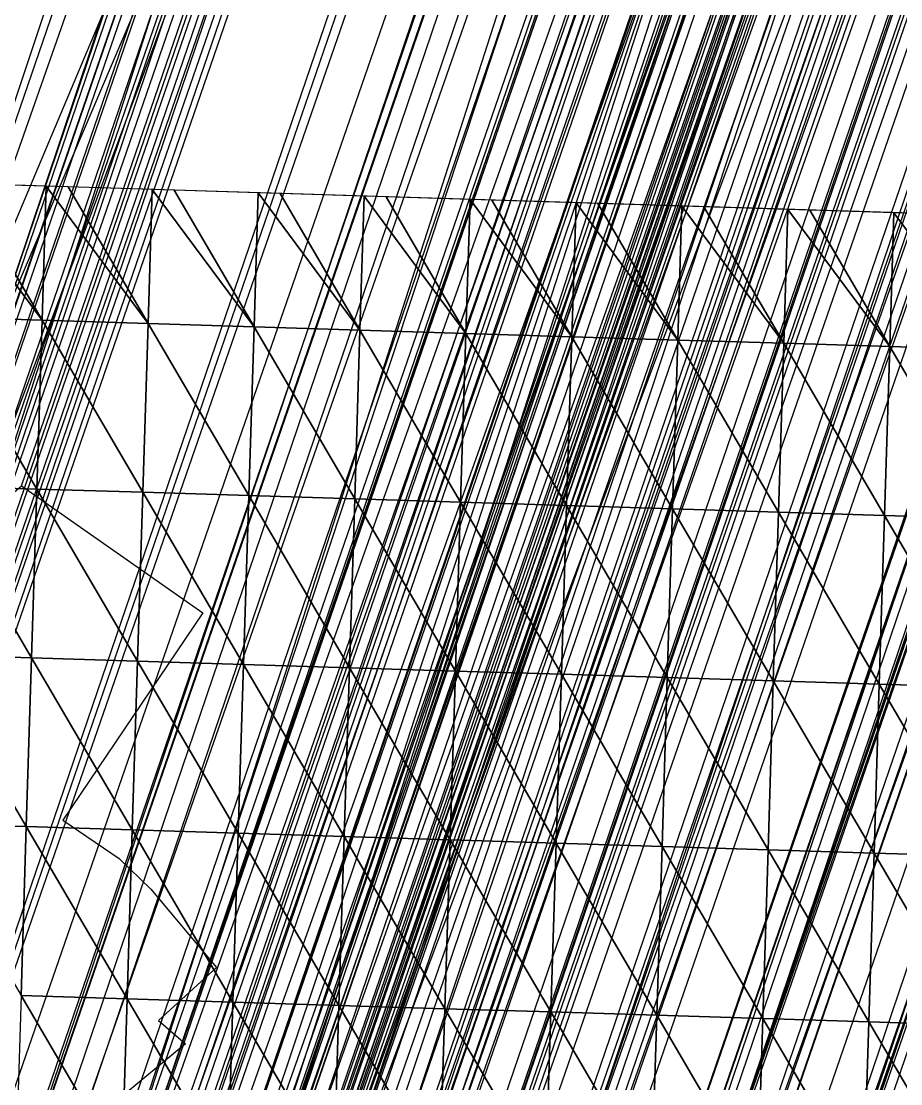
# Model space of a CAD drawing. Extents: x -1515 to 3065, y -1614 to 5536.
# Drawn here: x 91.9 to 489.8, y 596.2 to 1076.8 of the extents above; entities that cross this region are included whole.
import ezdxf

# ---------------------------------------------------------------- set-up
doc = ezdxf.new("R2010")
doc.units = 0
doc.header["$MEASUREMENT"] = 0
doc.layers.get('0').update_dxf_attribs({"linetype": 'CONTINUOUS'})
for name, color, linetype in [('0710400000', 7, 'CONTINUOUS'), ('_______________', 7, 'CONTINUOUS'), ('GOOGLE_EARTH_SNAPSHOT', 72, 'CONTINUOUS'), ('GOOGLE_EARTH_TERRAIN', 142, 'CONTINUOUS')]:
    doc.layers.add(name, color=color, linetype=linetype)

# ---------------------------------------------------------------- blocks, each defined once
blk = doc.blocks.new('GOOGLE_EARTH_TERRAIN')
at = {"color": 8}
mesh = blk.add_polyface(dxfattribs=at)
corners = [(101.29, 941.56, -3.96), (55.23, 1003.62, -4.96), (53.35, 943.06, -4.96)]
mesh.append_faces([[corners[k] for k in face] for face in [(0, 1, 2)]], dxfattribs={"color": 8})
mesh = blk.add_polyface(dxfattribs=at)
corners = [(101.29, 941.56, -3.96), (65.14, 1003.31, -4.75), (55.23, 1003.62, -4.96)]
mesh.append_faces([[corners[k] for k in face] for face in [(0, 1, 2)]], dxfattribs={"color": 8})
mesh = blk.add_polyface(dxfattribs=at)
corners = [(103.18, 1002.13, -5.54), (65.14, 1003.31, -4.75), (101.29, 941.56, -3.96)]
mesh.append_faces([[corners[k] for k in face] for face in [(0, 1, 2)]], dxfattribs={"color": 8})
mesh = blk.add_polyface(dxfattribs=at)
corners = [(149.23, 940.07, -4.96), (103.18, 1002.13, -5.54), (101.29, 941.56, -3.96)]
mesh.append_faces([[corners[k] for k in face] for face in [(0, 1, 2)]], dxfattribs={"color": 8})
mesh = blk.add_polyface(dxfattribs=at)
corners = [(149.23, 940.07, -4.96), (113.09, 1001.82, -5.75), (103.18, 1002.13, -5.54)]
mesh.append_faces([[corners[k] for k in face] for face in [(0, 1, 2)]], dxfattribs={"color": 8})
mesh = blk.add_polyface(dxfattribs=at)
corners = [(151.12, 1000.64, -5.75), (113.09, 1001.82, -5.75), (149.23, 940.07, -4.96)]
mesh.append_faces([[corners[k] for k in face] for face in [(0, 1, 2)]], dxfattribs={"color": 8})
mesh = blk.add_polyface(dxfattribs=at)
corners = [(197.18, 938.58, -4.96), (151.12, 1000.64, -5.75), (149.23, 940.07, -4.96)]
mesh.append_faces([[corners[k] for k in face] for face in [(0, 1, 2)]], dxfattribs={"color": 8})
mesh = blk.add_polyface(dxfattribs=at)
corners = [(197.18, 938.58, -4.96), (161.03, 1000.33, -5.75), (151.12, 1000.64, -5.75)]
mesh.append_faces([[corners[k] for k in face] for face in [(0, 1, 2)]], dxfattribs={"color": 8})
mesh = blk.add_polyface(dxfattribs=at)
corners = [(199.06, 999.14, -6.54), (161.03, 1000.33, -5.75), (197.18, 938.58, -4.96)]
mesh.append_faces([[corners[k] for k in face] for face in [(0, 1, 2)]], dxfattribs={"color": 8})
mesh = blk.add_polyface(dxfattribs=at)
corners = [(245.12, 937.08, -5.96), (199.06, 999.14, -6.54), (197.18, 938.58, -4.96)]
mesh.append_faces([[corners[k] for k in face] for face in [(0, 1, 2)]], dxfattribs={"color": 8})
mesh = blk.add_polyface(dxfattribs=at)
corners = [(245.12, 937.08, -5.96), (208.97, 998.84, -6.75), (199.06, 999.14, -6.54)]
mesh.append_faces([[corners[k] for k in face] for face in [(0, 1, 2)]], dxfattribs={"color": 8})
mesh = blk.add_polyface(dxfattribs=at)
corners = [(247, 997.65, -6.75), (208.97, 998.84, -6.75), (245.12, 937.08, -5.96)]
mesh.append_faces([[corners[k] for k in face] for face in [(0, 1, 2)]], dxfattribs={"color": 8})
mesh = blk.add_polyface(dxfattribs=at)
corners = [(293.06, 935.59, -5.96), (247, 997.65, -6.75), (245.12, 937.08, -5.96)]
mesh.append_faces([[corners[k] for k in face] for face in [(0, 1, 2)]], dxfattribs={"color": 8})
mesh = blk.add_polyface(dxfattribs=at)
corners = [(293.06, 935.59, -5.96), (256.91, 997.34, -6.75), (247, 997.65, -6.75)]
mesh.append_faces([[corners[k] for k in face] for face in [(0, 1, 2)]], dxfattribs={"color": 8})
mesh = blk.add_polyface(dxfattribs=at)
corners = [(294.95, 996.16, -5.96), (256.91, 997.34, -6.75), (293.06, 935.59, -5.96)]
mesh.append_faces([[corners[k] for k in face] for face in [(0, 1, 2)]], dxfattribs={"color": 8})
mesh = blk.add_polyface(dxfattribs=at)
corners = [(341.01, 934.1, -4.96), (294.95, 996.16, -5.96), (293.06, 935.59, -5.96)]
mesh.append_faces([[corners[k] for k in face] for face in [(0, 1, 2)]], dxfattribs={"color": 8})
mesh = blk.add_polyface(dxfattribs=at)
corners = [(341.01, 934.1, -4.96), (304.86, 995.85, -5.75), (294.95, 996.16, -5.96)]
mesh.append_faces([[corners[k] for k in face] for face in [(0, 1, 2)]], dxfattribs={"color": 8})
mesh = blk.add_polyface(dxfattribs=at)
corners = [(342.89, 994.67, -5.75), (304.86, 995.85, -5.75), (341.01, 934.1, -4.96)]
mesh.append_faces([[corners[k] for k in face] for face in [(0, 1, 2)]], dxfattribs={"color": 8})
mesh = blk.add_polyface(dxfattribs=at)
corners = [(388.95, 932.61, -4.96), (342.89, 994.67, -5.75), (341.01, 934.1, -4.96)]
mesh.append_faces([[corners[k] for k in face] for face in [(0, 1, 2)]], dxfattribs={"color": 8})
mesh = blk.add_polyface(dxfattribs=at)
corners = [(388.95, 932.61, -4.96), (352.8, 994.36, -5.75), (342.89, 994.67, -5.75)]
mesh.append_faces([[corners[k] for k in face] for face in [(0, 1, 2)]], dxfattribs={"color": 8})
mesh = blk.add_polyface(dxfattribs=at)
corners = [(390.83, 993.18, -5.75), (352.8, 994.36, -5.75), (388.95, 932.61, -4.96)]
mesh.append_faces([[corners[k] for k in face] for face in [(0, 1, 2)]], dxfattribs={"color": 8})
mesh = blk.add_polyface(dxfattribs=at)
corners = [(436.89, 931.12, -5.96), (390.83, 993.18, -5.75), (388.95, 932.61, -4.96)]
mesh.append_faces([[corners[k] for k in face] for face in [(0, 1, 2)]], dxfattribs={"color": 8})
mesh = blk.add_polyface(dxfattribs=at)
corners = [(436.89, 931.12, -5.96), (400.74, 992.87, -5.96), (390.83, 993.18, -5.75)]
mesh.append_faces([[corners[k] for k in face] for face in [(0, 1, 2)]], dxfattribs={"color": 8})
mesh = blk.add_polyface(dxfattribs=at)
corners = [(438.77, 991.69, -5.96), (400.74, 992.87, -5.96), (436.89, 931.12, -5.96)]
mesh.append_faces([[corners[k] for k in face] for face in [(0, 1, 2)]], dxfattribs={"color": 8})
mesh = blk.add_polyface(dxfattribs=at)
corners = [(484.84, 929.63, -5.96), (438.77, 991.69, -5.96), (436.89, 931.12, -5.96)]
mesh.append_faces([[corners[k] for k in face] for face in [(0, 1, 2)]], dxfattribs={"color": 8})
mesh = blk.add_polyface(dxfattribs=at)
corners = [(484.84, 929.63, -5.96), (448.68, 991.38, -5.96), (438.77, 991.69, -5.96)]
mesh.append_faces([[corners[k] for k in face] for face in [(0, 1, 2)]], dxfattribs={"color": 8})
mesh = blk.add_polyface(dxfattribs=at)
corners = [(486.72, 990.2, -5.96), (448.68, 991.38, -5.96), (484.84, 929.63, -5.96)]
mesh.append_faces([[corners[k] for k in face] for face in [(0, 1, 2)]], dxfattribs={"color": 8})
mesh = blk.add_polyface(dxfattribs=at)
corners = [(532.78, 928.14, -5.96), (486.72, 990.2, -5.96), (484.84, 929.63, -5.96)]
mesh.append_faces([[corners[k] for k in face] for face in [(0, 1, 2)]], dxfattribs={"color": 8})
mesh = blk.add_polyface(dxfattribs=at)
corners = [(532.78, 928.14, -5.96), (496.63, 989.89, -5.96), (486.72, 990.2, -5.96)]
mesh.append_faces([[corners[k] for k in face] for face in [(0, 1, 2)]], dxfattribs={"color": 8})
mesh = blk.add_polyface(dxfattribs=at)
corners = [(98.91, 865.21, -3.96), (53.35, 943.06, -4.96), (50.97, 866.71, -5.96)]
mesh.append_faces([[corners[k] for k in face] for face in [(0, 1, 2)]], dxfattribs={"color": 8})
mesh = blk.add_polyface(dxfattribs=at)
corners = [(101.29, 941.56, -3.96), (53.35, 943.06, -4.96), (98.91, 865.21, -3.96)]
mesh.append_faces([[corners[k] for k in face] for face in [(0, 1, 2)]], dxfattribs={"color": 8})
mesh = blk.add_polyface(dxfattribs=at)
corners = [(146.86, 863.72, -3.96), (101.29, 941.56, -3.96), (98.91, 865.21, -3.96)]
mesh.append_faces([[corners[k] for k in face] for face in [(0, 1, 2)]], dxfattribs={"color": 8})
mesh = blk.add_polyface(dxfattribs=at)
corners = [(149.23, 940.07, -4.96), (101.29, 941.56, -3.96), (146.86, 863.72, -3.96)]
mesh.append_faces([[corners[k] for k in face] for face in [(0, 1, 2)]], dxfattribs={"color": 8})
mesh = blk.add_polyface(dxfattribs=at)
corners = [(194.8, 862.23, -3.96), (149.23, 940.07, -4.96), (146.86, 863.72, -3.96)]
mesh.append_faces([[corners[k] for k in face] for face in [(0, 1, 2)]], dxfattribs={"color": 8})
mesh = blk.add_polyface(dxfattribs=at)
corners = [(197.18, 938.58, -4.96), (149.23, 940.07, -4.96), (194.8, 862.23, -3.96)]
mesh.append_faces([[corners[k] for k in face] for face in [(0, 1, 2)]], dxfattribs={"color": 8})
mesh = blk.add_polyface(dxfattribs=at)
corners = [(242.74, 860.74, -4.96), (197.18, 938.58, -4.96), (194.8, 862.23, -3.96)]
mesh.append_faces([[corners[k] for k in face] for face in [(0, 1, 2)]], dxfattribs={"color": 8})
mesh = blk.add_polyface(dxfattribs=at)
corners = [(245.12, 937.08, -5.96), (197.18, 938.58, -4.96), (242.74, 860.74, -4.96)]
mesh.append_faces([[corners[k] for k in face] for face in [(0, 1, 2)]], dxfattribs={"color": 8})
mesh = blk.add_polyface(dxfattribs=at)
corners = [(290.69, 859.24, -4.96), (245.12, 937.08, -5.96), (242.74, 860.74, -4.96)]
mesh.append_faces([[corners[k] for k in face] for face in [(0, 1, 2)]], dxfattribs={"color": 8})
mesh = blk.add_polyface(dxfattribs=at)
corners = [(293.06, 935.59, -5.96), (245.12, 937.08, -5.96), (290.69, 859.24, -4.96)]
mesh.append_faces([[corners[k] for k in face] for face in [(0, 1, 2)]], dxfattribs={"color": 8})
mesh = blk.add_polyface(dxfattribs=at)
corners = [(338.63, 857.75, -5.96), (293.06, 935.59, -5.96), (290.69, 859.24, -4.96)]
mesh.append_faces([[corners[k] for k in face] for face in [(0, 1, 2)]], dxfattribs={"color": 8})
mesh = blk.add_polyface(dxfattribs=at)
corners = [(341.01, 934.1, -4.96), (293.06, 935.59, -5.96), (338.63, 857.75, -5.96)]
mesh.append_faces([[corners[k] for k in face] for face in [(0, 1, 2)]], dxfattribs={"color": 8})
mesh = blk.add_polyface(dxfattribs=at)
corners = [(386.58, 856.26, -5.96), (341.01, 934.1, -4.96), (338.63, 857.75, -5.96)]
mesh.append_faces([[corners[k] for k in face] for face in [(0, 1, 2)]], dxfattribs={"color": 8})
mesh = blk.add_polyface(dxfattribs=at)
corners = [(388.95, 932.61, -4.96), (341.01, 934.1, -4.96), (386.58, 856.26, -5.96)]
mesh.append_faces([[corners[k] for k in face] for face in [(0, 1, 2)]], dxfattribs={"color": 8})
mesh = blk.add_polyface(dxfattribs=at)
corners = [(434.52, 854.77, -4.96), (388.95, 932.61, -4.96), (386.58, 856.26, -5.96)]
mesh.append_faces([[corners[k] for k in face] for face in [(0, 1, 2)]], dxfattribs={"color": 8})
mesh = blk.add_polyface(dxfattribs=at)
corners = [(436.89, 931.12, -5.96), (388.95, 932.61, -4.96), (434.52, 854.77, -4.96)]
mesh.append_faces([[corners[k] for k in face] for face in [(0, 1, 2)]], dxfattribs={"color": 8})
mesh = blk.add_polyface(dxfattribs=at)
corners = [(482.46, 853.28, -4.96), (436.89, 931.12, -5.96), (434.52, 854.77, -4.96)]
mesh.append_faces([[corners[k] for k in face] for face in [(0, 1, 2)]], dxfattribs={"color": 8})
mesh = blk.add_polyface(dxfattribs=at)
corners = [(484.84, 929.63, -5.96), (436.89, 931.12, -5.96), (482.46, 853.28, -4.96)]
mesh.append_faces([[corners[k] for k in face] for face in [(0, 1, 2)]], dxfattribs={"color": 8})
mesh = blk.add_polyface(dxfattribs=at)
corners = [(530.41, 851.79, -4.96), (484.84, 929.63, -5.96), (482.46, 853.28, -4.96)]
mesh.append_faces([[corners[k] for k in face] for face in [(0, 1, 2)]], dxfattribs={"color": 8})
mesh = blk.add_polyface(dxfattribs=at)
corners = [(532.78, 928.14, -5.96), (484.84, 929.63, -5.96), (530.41, 851.79, -4.96)]
mesh.append_faces([[corners[k] for k in face] for face in [(0, 1, 2)]], dxfattribs={"color": 8})
mesh = blk.add_polyface(dxfattribs=at)
corners = [(96.53, 788.87, -5.96), (50.97, 866.71, -5.96), (48.59, 790.36, -6.96)]
mesh.append_faces([[corners[k] for k in face] for face in [(0, 1, 2)]], dxfattribs={"color": 8})
mesh = blk.add_polyface(dxfattribs=at)
corners = [(98.91, 865.21, -3.96), (50.97, 866.71, -5.96), (96.53, 788.87, -5.96)]
mesh.append_faces([[corners[k] for k in face] for face in [(0, 1, 2)]], dxfattribs={"color": 8})
mesh = blk.add_polyface(dxfattribs=at)
corners = [(144.48, 787.37, -3.96), (98.91, 865.21, -3.96), (96.53, 788.87, -5.96)]
mesh.append_faces([[corners[k] for k in face] for face in [(0, 1, 2)]], dxfattribs={"color": 8})
mesh = blk.add_polyface(dxfattribs=at)
corners = [(146.86, 863.72, -3.96), (98.91, 865.21, -3.96), (144.48, 787.37, -3.96)]
mesh.append_faces([[corners[k] for k in face] for face in [(0, 1, 2)]], dxfattribs={"color": 8})
mesh = blk.add_polyface(dxfattribs=at)
corners = [(192.42, 785.88, -2.96), (146.86, 863.72, -3.96), (144.48, 787.37, -3.96)]
mesh.append_faces([[corners[k] for k in face] for face in [(0, 1, 2)]], dxfattribs={"color": 8})
mesh = blk.add_polyface(dxfattribs=at)
corners = [(194.8, 862.23, -3.96), (146.86, 863.72, -3.96), (192.42, 785.88, -2.96)]
mesh.append_faces([[corners[k] for k in face] for face in [(0, 1, 2)]], dxfattribs={"color": 8})
mesh = blk.add_polyface(dxfattribs=at)
corners = [(240.37, 784.39, -2.96), (194.8, 862.23, -3.96), (192.42, 785.88, -2.96)]
mesh.append_faces([[corners[k] for k in face] for face in [(0, 1, 2)]], dxfattribs={"color": 8})
mesh = blk.add_polyface(dxfattribs=at)
corners = [(242.74, 860.74, -4.96), (194.8, 862.23, -3.96), (240.37, 784.39, -2.96)]
mesh.append_faces([[corners[k] for k in face] for face in [(0, 1, 2)]], dxfattribs={"color": 8})
mesh = blk.add_polyface(dxfattribs=at)
corners = [(288.31, 782.9, -3.96), (242.74, 860.74, -4.96), (240.37, 784.39, -2.96)]
mesh.append_faces([[corners[k] for k in face] for face in [(0, 1, 2)]], dxfattribs={"color": 8})
mesh = blk.add_polyface(dxfattribs=at)
corners = [(290.69, 859.24, -4.96), (242.74, 860.74, -4.96), (288.31, 782.9, -3.96)]
mesh.append_faces([[corners[k] for k in face] for face in [(0, 1, 2)]], dxfattribs={"color": 8})
mesh = blk.add_polyface(dxfattribs=at)
corners = [(336.26, 781.41, -3.96), (290.69, 859.24, -4.96), (288.31, 782.9, -3.96)]
mesh.append_faces([[corners[k] for k in face] for face in [(0, 1, 2)]], dxfattribs={"color": 8})
mesh = blk.add_polyface(dxfattribs=at)
corners = [(338.63, 857.75, -5.96), (290.69, 859.24, -4.96), (336.26, 781.41, -3.96)]
mesh.append_faces([[corners[k] for k in face] for face in [(0, 1, 2)]], dxfattribs={"color": 8})
mesh = blk.add_polyface(dxfattribs=at)
corners = [(384.2, 779.92, -3.96), (338.63, 857.75, -5.96), (336.26, 781.41, -3.96)]
mesh.append_faces([[corners[k] for k in face] for face in [(0, 1, 2)]], dxfattribs={"color": 8})
mesh = blk.add_polyface(dxfattribs=at)
corners = [(386.58, 856.26, -5.96), (338.63, 857.75, -5.96), (384.2, 779.92, -3.96)]
mesh.append_faces([[corners[k] for k in face] for face in [(0, 1, 2)]], dxfattribs={"color": 8})
mesh = blk.add_polyface(dxfattribs=at)
corners = [(432.15, 778.42, -3.96), (386.58, 856.26, -5.96), (384.2, 779.92, -3.96)]
mesh.append_faces([[corners[k] for k in face] for face in [(0, 1, 2)]], dxfattribs={"color": 8})
mesh = blk.add_polyface(dxfattribs=at)
corners = [(434.52, 854.77, -4.96), (386.58, 856.26, -5.96), (432.15, 778.42, -3.96)]
mesh.append_faces([[corners[k] for k in face] for face in [(0, 1, 2)]], dxfattribs={"color": 8})
mesh = blk.add_polyface(dxfattribs=at)
corners = [(480.09, 776.93, -3.96), (434.52, 854.77, -4.96), (432.15, 778.42, -3.96)]
mesh.append_faces([[corners[k] for k in face] for face in [(0, 1, 2)]], dxfattribs={"color": 8})
mesh = blk.add_polyface(dxfattribs=at)
corners = [(482.46, 853.28, -4.96), (434.52, 854.77, -4.96), (480.09, 776.93, -3.96)]
mesh.append_faces([[corners[k] for k in face] for face in [(0, 1, 2)]], dxfattribs={"color": 8})
mesh = blk.add_polyface(dxfattribs=at)
corners = [(528.04, 775.45, -3.96), (482.46, 853.28, -4.96), (480.09, 776.93, -3.96)]
mesh.append_faces([[corners[k] for k in face] for face in [(0, 1, 2)]], dxfattribs={"color": 8})
mesh = blk.add_polyface(dxfattribs=at)
corners = [(530.41, 851.79, -4.96), (482.46, 853.28, -4.96), (528.04, 775.45, -3.96)]
mesh.append_faces([[corners[k] for k in face] for face in [(0, 1, 2)]], dxfattribs={"color": 8})
mesh = blk.add_polyface(dxfattribs=at)
corners = [(94.16, 712.52, -5.96), (48.59, 790.36, -6.96), (46.21, 714.01, -5.96)]
mesh.append_faces([[corners[k] for k in face] for face in [(0, 1, 2)]], dxfattribs={"color": 8})
mesh = blk.add_polyface(dxfattribs=at)
corners = [(96.53, 788.87, -5.96), (48.59, 790.36, -6.96), (94.16, 712.52, -5.96)]
mesh.append_faces([[corners[k] for k in face] for face in [(0, 1, 2)]], dxfattribs={"color": 8})
mesh = blk.add_polyface(dxfattribs=at)
corners = [(142.1, 711.03, -4.96), (96.53, 788.87, -5.96), (94.16, 712.52, -5.96)]
mesh.append_faces([[corners[k] for k in face] for face in [(0, 1, 2)]], dxfattribs={"color": 8})
mesh = blk.add_polyface(dxfattribs=at)
corners = [(144.48, 787.37, -3.96), (96.53, 788.87, -5.96), (142.1, 711.03, -4.96)]
mesh.append_faces([[corners[k] for k in face] for face in [(0, 1, 2)]], dxfattribs={"color": 8})
mesh = blk.add_polyface(dxfattribs=at)
corners = [(190.05, 709.53, -3.96), (144.48, 787.37, -3.96), (142.1, 711.03, -4.96)]
mesh.append_faces([[corners[k] for k in face] for face in [(0, 1, 2)]], dxfattribs={"color": 8})
mesh = blk.add_polyface(dxfattribs=at)
corners = [(192.42, 785.88, -2.96), (144.48, 787.37, -3.96), (190.05, 709.53, -3.96)]
mesh.append_faces([[corners[k] for k in face] for face in [(0, 1, 2)]], dxfattribs={"color": 8})
mesh = blk.add_polyface(dxfattribs=at)
corners = [(237.99, 708.04, -2.96), (192.42, 785.88, -2.96), (190.05, 709.53, -3.96)]
mesh.append_faces([[corners[k] for k in face] for face in [(0, 1, 2)]], dxfattribs={"color": 8})
mesh = blk.add_polyface(dxfattribs=at)
corners = [(240.37, 784.39, -2.96), (192.42, 785.88, -2.96), (237.99, 708.04, -2.96)]
mesh.append_faces([[corners[k] for k in face] for face in [(0, 1, 2)]], dxfattribs={"color": 8})
mesh = blk.add_polyface(dxfattribs=at)
corners = [(285.94, 706.55, -3.96), (240.37, 784.39, -2.96), (237.99, 708.04, -2.96)]
mesh.append_faces([[corners[k] for k in face] for face in [(0, 1, 2)]], dxfattribs={"color": 8})
mesh = blk.add_polyface(dxfattribs=at)
corners = [(288.31, 782.9, -3.96), (240.37, 784.39, -2.96), (285.94, 706.55, -3.96)]
mesh.append_faces([[corners[k] for k in face] for face in [(0, 1, 2)]], dxfattribs={"color": 8})
mesh = blk.add_polyface(dxfattribs=at)
corners = [(333.88, 705.06, -4.96), (288.31, 782.9, -3.96), (285.94, 706.55, -3.96)]
mesh.append_faces([[corners[k] for k in face] for face in [(0, 1, 2)]], dxfattribs={"color": 8})
mesh = blk.add_polyface(dxfattribs=at)
corners = [(336.26, 781.41, -3.96), (288.31, 782.9, -3.96), (333.88, 705.06, -4.96)]
mesh.append_faces([[corners[k] for k in face] for face in [(0, 1, 2)]], dxfattribs={"color": 8})
mesh = blk.add_polyface(dxfattribs=at)
corners = [(381.83, 703.57, -4.96), (336.26, 781.41, -3.96), (333.88, 705.06, -4.96)]
mesh.append_faces([[corners[k] for k in face] for face in [(0, 1, 2)]], dxfattribs={"color": 8})
mesh = blk.add_polyface(dxfattribs=at)
corners = [(384.2, 779.92, -3.96), (336.26, 781.41, -3.96), (381.83, 703.57, -4.96)]
mesh.append_faces([[corners[k] for k in face] for face in [(0, 1, 2)]], dxfattribs={"color": 8})
mesh = blk.add_polyface(dxfattribs=at)
corners = [(429.77, 702.08, -4.96), (384.2, 779.92, -3.96), (381.83, 703.57, -4.96)]
mesh.append_faces([[corners[k] for k in face] for face in [(0, 1, 2)]], dxfattribs={"color": 8})
mesh = blk.add_polyface(dxfattribs=at)
corners = [(432.15, 778.42, -3.96), (384.2, 779.92, -3.96), (429.77, 702.08, -4.96)]
mesh.append_faces([[corners[k] for k in face] for face in [(0, 1, 2)]], dxfattribs={"color": 8})
mesh = blk.add_polyface(dxfattribs=at)
corners = [(477.72, 700.59, -4.96), (432.15, 778.42, -3.96), (429.77, 702.08, -4.96)]
mesh.append_faces([[corners[k] for k in face] for face in [(0, 1, 2)]], dxfattribs={"color": 8})
mesh = blk.add_polyface(dxfattribs=at)
corners = [(480.09, 776.93, -3.96), (432.15, 778.42, -3.96), (477.72, 700.59, -4.96)]
mesh.append_faces([[corners[k] for k in face] for face in [(0, 1, 2)]], dxfattribs={"color": 8})
mesh = blk.add_polyface(dxfattribs=at)
corners = [(525.66, 699.1, -4.96), (480.09, 776.93, -3.96), (477.72, 700.59, -4.96)]
mesh.append_faces([[corners[k] for k in face] for face in [(0, 1, 2)]], dxfattribs={"color": 8})
mesh = blk.add_polyface(dxfattribs=at)
corners = [(528.04, 775.45, -3.96), (480.09, 776.93, -3.96), (525.66, 699.1, -4.96)]
mesh.append_faces([[corners[k] for k in face] for face in [(0, 1, 2)]], dxfattribs={"color": 8})
mesh = blk.add_polyface(dxfattribs=at)
corners = [(94.16, 712.52, -5.96), (46.21, 714.01, -5.96), (91.78, 636.17, -5.96)]
mesh.append_faces([[corners[k] for k in face] for face in [(0, 1, 2)]], dxfattribs={"color": 8})
mesh = blk.add_polyface(dxfattribs=at)
corners = [(139.72, 634.68, -4.96), (94.16, 712.52, -5.96), (91.78, 636.17, -5.96)]
mesh.append_faces([[corners[k] for k in face] for face in [(0, 1, 2)]], dxfattribs={"color": 8})
mesh = blk.add_polyface(dxfattribs=at)
corners = [(142.1, 711.03, -4.96), (94.16, 712.52, -5.96), (139.72, 634.68, -4.96)]
mesh.append_faces([[corners[k] for k in face] for face in [(0, 1, 2)]], dxfattribs={"color": 8})
mesh = blk.add_polyface(dxfattribs=at)
corners = [(187.67, 633.19, -3.96), (142.1, 711.03, -4.96), (139.72, 634.68, -4.96)]
mesh.append_faces([[corners[k] for k in face] for face in [(0, 1, 2)]], dxfattribs={"color": 8})
mesh = blk.add_polyface(dxfattribs=at)
corners = [(190.05, 709.53, -3.96), (142.1, 711.03, -4.96), (187.67, 633.19, -3.96)]
mesh.append_faces([[corners[k] for k in face] for face in [(0, 1, 2)]], dxfattribs={"color": 8})
mesh = blk.add_polyface(dxfattribs=at)
corners = [(235.62, 631.69, -3.96), (190.05, 709.53, -3.96), (187.67, 633.19, -3.96)]
mesh.append_faces([[corners[k] for k in face] for face in [(0, 1, 2)]], dxfattribs={"color": 8})
mesh = blk.add_polyface(dxfattribs=at)
corners = [(237.99, 708.04, -2.96), (190.05, 709.53, -3.96), (235.62, 631.69, -3.96)]
mesh.append_faces([[corners[k] for k in face] for face in [(0, 1, 2)]], dxfattribs={"color": 8})
mesh = blk.add_polyface(dxfattribs=at)
corners = [(283.56, 630.2, -3.96), (237.99, 708.04, -2.96), (235.62, 631.69, -3.96)]
mesh.append_faces([[corners[k] for k in face] for face in [(0, 1, 2)]], dxfattribs={"color": 8})
mesh = blk.add_polyface(dxfattribs=at)
corners = [(285.94, 706.55, -3.96), (237.99, 708.04, -2.96), (283.56, 630.2, -3.96)]
mesh.append_faces([[corners[k] for k in face] for face in [(0, 1, 2)]], dxfattribs={"color": 8})
mesh = blk.add_polyface(dxfattribs=at)
corners = [(331.51, 628.71, -4.96), (285.94, 706.55, -3.96), (283.56, 630.2, -3.96)]
mesh.append_faces([[corners[k] for k in face] for face in [(0, 1, 2)]], dxfattribs={"color": 8})
mesh = blk.add_polyface(dxfattribs=at)
corners = [(333.88, 705.06, -4.96), (285.94, 706.55, -3.96), (331.51, 628.71, -4.96)]
mesh.append_faces([[corners[k] for k in face] for face in [(0, 1, 2)]], dxfattribs={"color": 8})
mesh = blk.add_polyface(dxfattribs=at)
corners = [(379.45, 627.22, -4.96), (333.88, 705.06, -4.96), (331.51, 628.71, -4.96)]
mesh.append_faces([[corners[k] for k in face] for face in [(0, 1, 2)]], dxfattribs={"color": 8})
mesh = blk.add_polyface(dxfattribs=at)
corners = [(381.83, 703.57, -4.96), (333.88, 705.06, -4.96), (379.45, 627.22, -4.96)]
mesh.append_faces([[corners[k] for k in face] for face in [(0, 1, 2)]], dxfattribs={"color": 8})
mesh = blk.add_polyface(dxfattribs=at)
corners = [(427.4, 625.73, -4.96), (381.83, 703.57, -4.96), (379.45, 627.22, -4.96)]
mesh.append_faces([[corners[k] for k in face] for face in [(0, 1, 2)]], dxfattribs={"color": 8})
mesh = blk.add_polyface(dxfattribs=at)
corners = [(429.77, 702.08, -4.96), (381.83, 703.57, -4.96), (427.4, 625.73, -4.96)]
mesh.append_faces([[corners[k] for k in face] for face in [(0, 1, 2)]], dxfattribs={"color": 8})
mesh = blk.add_polyface(dxfattribs=at)
corners = [(475.35, 624.24, -4.96), (429.77, 702.08, -4.96), (427.4, 625.73, -4.96)]
mesh.append_faces([[corners[k] for k in face] for face in [(0, 1, 2)]], dxfattribs={"color": 8})
mesh = blk.add_polyface(dxfattribs=at)
corners = [(477.72, 700.59, -4.96), (429.77, 702.08, -4.96), (475.35, 624.24, -4.96)]
mesh.append_faces([[corners[k] for k in face] for face in [(0, 1, 2)]], dxfattribs={"color": 8})
mesh = blk.add_polyface(dxfattribs=at)
corners = [(523.29, 622.75, -4.96), (477.72, 700.59, -4.96), (475.35, 624.24, -4.96)]
mesh.append_faces([[corners[k] for k in face] for face in [(0, 1, 2)]], dxfattribs={"color": 8})
mesh = blk.add_polyface(dxfattribs=at)
corners = [(525.66, 699.1, -4.96), (477.72, 700.59, -4.96), (523.29, 622.75, -4.96)]
mesh.append_faces([[corners[k] for k in face] for face in [(0, 1, 2)]], dxfattribs={"color": 8})
mesh = blk.add_polyface(dxfattribs=at)
corners = [(137.35, 558.33, -4.96), (91.78, 636.17, -5.96), (89.4, 559.82, -4.96)]
mesh.append_faces([[corners[k] for k in face] for face in [(0, 1, 2)]], dxfattribs={"color": 8})
mesh = blk.add_polyface(dxfattribs=at)
corners = [(139.72, 634.68, -4.96), (91.78, 636.17, -5.96), (137.35, 558.33, -4.96)]
mesh.append_faces([[corners[k] for k in face] for face in [(0, 1, 2)]], dxfattribs={"color": 8})
mesh = blk.add_polyface(dxfattribs=at)
corners = [(185.29, 556.84, -3.96), (139.72, 634.68, -4.96), (137.35, 558.33, -4.96)]
mesh.append_faces([[corners[k] for k in face] for face in [(0, 1, 2)]], dxfattribs={"color": 8})
mesh = blk.add_polyface(dxfattribs=at)
corners = [(187.67, 633.19, -3.96), (139.72, 634.68, -4.96), (185.29, 556.84, -3.96)]
mesh.append_faces([[corners[k] for k in face] for face in [(0, 1, 2)]], dxfattribs={"color": 8})
mesh = blk.add_polyface(dxfattribs=at)
corners = [(233.24, 555.35, -3.96), (187.67, 633.19, -3.96), (185.29, 556.84, -3.96)]
mesh.append_faces([[corners[k] for k in face] for face in [(0, 1, 2)]], dxfattribs={"color": 8})
mesh = blk.add_polyface(dxfattribs=at)
corners = [(235.62, 631.69, -3.96), (187.67, 633.19, -3.96), (233.24, 555.35, -3.96)]
mesh.append_faces([[corners[k] for k in face] for face in [(0, 1, 2)]], dxfattribs={"color": 8})
mesh = blk.add_polyface(dxfattribs=at)
corners = [(281.19, 553.86, -3.96), (235.62, 631.69, -3.96), (233.24, 555.35, -3.96)]
mesh.append_faces([[corners[k] for k in face] for face in [(0, 1, 2)]], dxfattribs={"color": 8})
mesh = blk.add_polyface(dxfattribs=at)
corners = [(283.56, 630.2, -3.96), (235.62, 631.69, -3.96), (281.19, 553.86, -3.96)]
mesh.append_faces([[corners[k] for k in face] for face in [(0, 1, 2)]], dxfattribs={"color": 8})
mesh = blk.add_polyface(dxfattribs=at)
corners = [(329.13, 552.36, -3.96), (283.56, 630.2, -3.96), (281.19, 553.86, -3.96)]
mesh.append_faces([[corners[k] for k in face] for face in [(0, 1, 2)]], dxfattribs={"color": 8})
mesh = blk.add_polyface(dxfattribs=at)
corners = [(331.51, 628.71, -4.96), (283.56, 630.2, -3.96), (329.13, 552.36, -3.96)]
mesh.append_faces([[corners[k] for k in face] for face in [(0, 1, 2)]], dxfattribs={"color": 8})
mesh = blk.add_polyface(dxfattribs=at)
corners = [(377.08, 550.87, -3.96), (331.51, 628.71, -4.96), (329.13, 552.36, -3.96)]
mesh.append_faces([[corners[k] for k in face] for face in [(0, 1, 2)]], dxfattribs={"color": 8})
mesh = blk.add_polyface(dxfattribs=at)
corners = [(379.45, 627.22, -4.96), (331.51, 628.71, -4.96), (377.08, 550.87, -3.96)]
mesh.append_faces([[corners[k] for k in face] for face in [(0, 1, 2)]], dxfattribs={"color": 8})
mesh = blk.add_polyface(dxfattribs=at)
corners = [(425.03, 549.38, -3.96), (379.45, 627.22, -4.96), (377.08, 550.87, -3.96)]
mesh.append_faces([[corners[k] for k in face] for face in [(0, 1, 2)]], dxfattribs={"color": 8})
mesh = blk.add_polyface(dxfattribs=at)
corners = [(427.4, 625.73, -4.96), (379.45, 627.22, -4.96), (425.03, 549.38, -3.96)]
mesh.append_faces([[corners[k] for k in face] for face in [(0, 1, 2)]], dxfattribs={"color": 8})
mesh = blk.add_polyface(dxfattribs=at)
corners = [(472.97, 547.89, -3.96), (427.4, 625.73, -4.96), (425.03, 549.38, -3.96)]
mesh.append_faces([[corners[k] for k in face] for face in [(0, 1, 2)]], dxfattribs={"color": 8})
mesh = blk.add_polyface(dxfattribs=at)
corners = [(475.35, 624.24, -4.96), (427.4, 625.73, -4.96), (472.97, 547.89, -3.96)]
mesh.append_faces([[corners[k] for k in face] for face in [(0, 1, 2)]], dxfattribs={"color": 8})
mesh = blk.add_polyface(dxfattribs=at)
corners = [(520.92, 546.4, -4.96), (475.35, 624.24, -4.96), (472.97, 547.89, -3.96)]
mesh.append_faces([[corners[k] for k in face] for face in [(0, 1, 2)]], dxfattribs={"color": 8})
mesh = blk.add_polyface(dxfattribs=at)
corners = [(523.29, 622.75, -4.96), (475.35, 624.24, -4.96), (520.92, 546.4, -4.96)]
mesh.append_faces([[corners[k] for k in face] for face in [(0, 1, 2)]], dxfattribs={"color": 8})
blk = doc.blocks.new('GOOGLE_EARTH_SNAPSHOT')
at = {"color": 8}
mesh = blk.add_polyface(dxfattribs=at)
corners = [(970.04, -1029.46), (-975.53, 1035.84), (-1038.32, -966.89), (1032.05, 973.28)]
mesh.append_faces([[corners[k] for k in face] for face in [(0, 1, 2), (1, 0, 3)]], dxfattribs={"vtx0": -1, "color": 8})

msp = doc.modelspace()

# ---------------------------------------------------------------- linework, layer by layer
at = {"layer": '0710400000', "color": 5}
for p, q in [((91.94, 866.72), (1610.92, 5282.71)), ((1511.12, 5187.99), (42.47, 823.77)), ((1895.48, 4959.4), (398.26, 524.13)), ((1718.43, 4954.07), (228.4, 525.16)), ((1432.75, 4936.34), (-86.87, 520.14)), ((228.4, 525.16), (1751.02, 4939.5)), ((398.26, 524.13), (1919.1, 4938.44)), ((1901.32, 4931.76), (373.16, 508.29)), ((1905.23, 4934.14), (383.71, 516.9)), ((383.71, 516.9), (1901.32, 4931.76)), ((398.26, 524.13), (1905.23, 4934.14)), ((373.16, 508.29), (1890.91, 4921.79)), ((1938.64, 4922.85), (442.74, 485.28)), ((1889.08, 4918.08), (355.34, 456.89)), ((1459.92, 4907.09), (-85.68, 518.32)), ((-52.79, 484.74), (1459.92, 4907.09)), ((1496.91, 4895.16), (-37.01, 468.64)), ((442.74, 485.28), (1982.88, 4892.14)), ((1476.52, 4890.16), (-52.79, 484.74)), ((-37.01, 468.64), (1476.52, 4890.16)), ((-85.68, 518.32), (1370.3, 4872.62)), ((1697.48, 4806.26), (152.5, 319.98)), ((228.4, 525.16), (1697.48, 4806.26)), ((-133.78, 302.15), (1402.03, 4756.26)), ((1364.97, 4732.43), (-135.67, 297.85)), ((1727.02, 4726.02), (184.63, 310.21)), ((214.83, 310.4), (1727.02, 4726.02)), ((1789.29, 4689.14), (142.42, 292.72)), ((275.3, 300.16), (1789.29, 4689.14)), ((132.68, 266.39), (1715.5, 4674.43)), ((1644.33, 4662.58), (122.42, 239.93)), ((132.68, 266.39), (1644.33, 4662.58)), ((1640.69, 4654.32), (110.79, 213.56)), ((122.42, 239.93), (1640.69, 4654.32)), ((1657.34, 4628.41), (110.79, 213.56)), ((136.25, 156.62), (1657.34, 4628.41)), ((-135.67, 297.85), (1482.83, 4618.21)), ((1482.83, 4618.21), (6.71, 161.07)), ((1827.3, 4615.21), (271.91, 96.1)), ((1707.22, 4571.09), (136.25, 156.62)), ((183.13, 103.6), (1707.22, 4571.09)), ((65.09, 123.86), (1621.44, 4513.44)), ((182.91, 98.79), (1738.53, 4513.27)), ((271.91, 96.1), (1790.54, 4511.94)), ((6.23, 77.59), (1510.39, 4505.25)), ((1648.63, 4502.81), (131.63, 107.66)), ((182.91, 98.79), (1700.62, 4487.81)), ((1543.79, 4478.87), (6.23, 77.59)), ((0, 0), (1526.99, 4478.41)), ((1526.99, 4478.41), (7.9, 63.49)), ((1504.33, 4419.27), (0, 0)), ((1589.85, 4383.31), (67.76, -59.82)), ((1476.09, 4375.26), (-5.84, -45.47)), ((1622.98, 4351.02), (67.76, -59.82)), ((1510.26, 4339.59), (-9.98, -90.06)), ((-5.84, -45.47), (1510.26, 4339.59)), ((1471.54, 4331.68), (-9.98, -90.06)), ((-260.99, -95.52), (1258.9, 4320.03)), ((1260, 4319.52), (-247.51, -102.71)), ((1421.1, 4316.91), (-12.73, -110.97)), ((1251.12, 4312.38), (-260.99, -95.52)), ((-247.51, -102.71), (1276.33, 4308.6)), ((1276.33, 4308.6), (-241.54, -108.41)), ((1584.21, 4308.26), (67.76, -59.82)), ((-234.52, -114.77), (1292.24, 4291.68)), ((-110.98, -194.12), (1417.82, 4292.99)), ((1418.01, 4294.36), (-15.77, -133.96)), ((1583.36, 4292.07), (62.13, -157.9)), ((103.84, -157.17), (1665.62, 4284.71)), ((1517.77, 4262.98), (-18, -150.77)), ((1316.81, 4258.37), (-195.33, -167.45)), ((67.6, -157.35), (1587.25, 4258.68)), ((1587.25, 4258.68), (103.84, -157.17)), ((62.13, -157.9), (1574.47, 4257.4)), ((147.05, -198.31), (1692.37, 4240.73)), ((-179.47, -181), (1348.17, 4232.49)), ((1348.17, 4232.49), (-162.47, -185.5)), ((-162.47, -185.5), (1360.22, 4229.55)), ((1361.71, 4229.19), (-142.29, -189.15)), ((1521.33, 4231.99), (-21.68, -177.39)), ((62.13, -157.9), (1577.56, 4226.32)), ((1463.25, 4213.08), (-56.23, -202.8)), ((-41.39, -206.68), (1463.25, 4213.08)), ((1352.87, 4205.71), (-162.47, -185.5)), ((1734.73, 4200.58), (187.49, -241.91)), ((1507.53, 4194), (-28.25, -212.24)), ((-21.17, -289.53), (1507.53, 4194)), ((143.28, -201.92), (1622.19, 4175.66)), ((22.36, -310.73), (1570.38, 4161.94)), ((-238.83, -295.83), (1292.02, 4154.49)), ((-286.83, -287.99), (1213.97, 4149.98)), ((-344.67, -312.21), (1172.95, 4130.1)), ((1227.87, 4126.79), (-286.83, -287.99)), ((1493.61, 4127.13), (-60.06, -285.62)), ((-21.17, -289.53), (1493.61, 4127.13)), ((95.11, -356.04), (1644.82, 4122.88)), ((130.28, -295.6), (1644.82, 4122.88)), ((-312.34, -313.52), (1217.55, 4115.72)), ((-286.83, -287.99), (1233.32, 4113.52)), ((1292.84, 4118.07), (-238.83, -295.83)), ((-188.95, -302.51), (1311.17, 4115.55)), ((1384.79, 4114.4), (-119.26, -300.57)), ((-188.95, -302.51), (1353.05, 4112.2)), ((-344.67, -312.21), (1175.79, 4103.93)), ((1175.79, 4103.93), (-312.34, -313.52)), ((-344.67, -312.21), (1175.87, 4078.01)), ((1397.96, 4067.51), (-121.19, -347.41)), ((-118.55, -386.86), (1397.96, 4067.51)), ((1546.02, 4069.22), (42.5, -323.61)), ((1438.56, 4059.19), (-121.19, -347.41)), ((1450.84, 4057.1), (-60.06, -285.62)), ((1613.87, 4059.47), (95.11, -356.04)), ((1639.42, 4037.84), (104.98, -362.52)), ((138.98, -396.83), (1677.4, 4039.51)), ((138.98, -396.83), (1639.42, 4037.84)), ((-119.49, -407.14), (1400.5, 4027.88)), ((1400.5, 4027.88), (-118.55, -386.86)), ((1483.35, 4029.84), (-21.17, -289.53)), ((-118.55, -386.86), (1418.13, 4023.07)), ((1370.92, 4011.48), (-189.87, -397.93)), ((-119.49, -407.14), (1380.67, 4010.29)), ((1399.37, 4006.9), (-119.49, -407.14)), ((1641.42, 3997.16), (142.27, -400.15)), ((-119.48, -443.11), (1399.57, 3975.82)), ((1411.03, 3971.55), (-119.48, -443.11)), ((1399.3, 3966.6), (-119.67, -449.36)), ((1399.3, 3966.6), (-119.48, -443.11)), ((1337.14, 3956.81), (-186.87, -481.7)), ((-179.54, -450.04), (1337.14, 3956.81)), ((-214.08, -489.9), (1308.31, 3939.14)), ((-210.64, -476.83), (1308.31, 3939.14)), ((1308.31, 3939.14), (-189.87, -397.93)), ((-121.33, -504.38), (1397.78, 3913.58)), ((-121.33, -504.38), (1418.75, 3910.77)), ((1317.53, 3857.86), (-231.76, -557.4)), ((-125.22, -562.26), (1370.41, 3854.66)), ((1393.51, 3850.19), (-125.22, -562.26)), ((1269.46, 3811.41), (-256.49, -603.95)), ((-128.7, -618.86), (1391.33, 3814.51)), ((1417.63, 3814.51), (-103.07, -640.63)), ((-128.7, -618.86), (1334.54, 3805.43)), ((-57.99, -642), (1462.1, 3793.48)), ((-4.37, -642.66), (1502.77, 3793.93)), ((1290.48, 3786.76), (-259.86, -626.87)), ((-4.37, -642.66), (1577.09, 3778.97)), ((1388.97, 3775.8), (-129.98, -639.75)), ((-103.07, -640.63), (1439.71, 3774.79)), ((1439.71, 3774.79), (-57.99, -642)), ((-103.07, -640.63), (1415.34, 3753.62)), ((1459.46, 3752.81), (-57.99, -642)), ((20.04, -671.97), (1543.63, 3735.68)), ((1547.83, 3725.72), (37.24, -710.5)), ((1150.64, 3703.32), (-273.19, -724.7)), ((37.24, -710.5), (1557.84, 3699.41)), ((-273.19, -724.7), (1296.27, 3684.87)), ((-279.62, -765.19), (1239.34, 3650.75)), ((-422.66, -968.31), (1087.93, 3500.51)), ((927.38, 3496.72), (-505.92, -963.96)), ((1121.65, 3369.62), (-397.55, -1071.1)), ((-397.55, -1071.1), (1121.4, 3344)), ((-807.84, -1139.5), (1081.46, 3337.57)), ((1081.46, 3337.57), (-425.35, -1076.18)), ((-841.49, -1225.85), (1073.77, 3262.14)), ((42.47, 823.77), (91.94, 866.72))]:
    msp.add_line(p, q, dxfattribs=at)
at = {"layer": '_______________', "color": 5}
for p, q in [((91.94, 866.72), (174.09, 809.22)), ((174.09, 809.22), (110.67, 715.51)), ((110.67, 715.51), (136.21, 698.07)), ((136.21, 698.07), (150.49, 684.27)), ((150.49, 684.27), (180.16, 648.75)), ((180.16, 648.75), (153.95, 624.81)), ((153.95, 624.81), (166.25, 614.3)), ((166.25, 614.3), (46.63, 515.92))]:
    msp.add_line(p, q, dxfattribs=at)

# ---------------------------------------------------------------- block references
at = {"layer": 'GOOGLE_EARTH_SNAPSHOT'}
msp.add_blockref('GOOGLE_EARTH_SNAPSHOT', (0, 0), dxfattribs=at)
at = {"layer": 'GOOGLE_EARTH_TERRAIN'}
msp.add_blockref('GOOGLE_EARTH_TERRAIN', (0, 0), dxfattribs=at)

doc.saveas('drawing.dxf')
